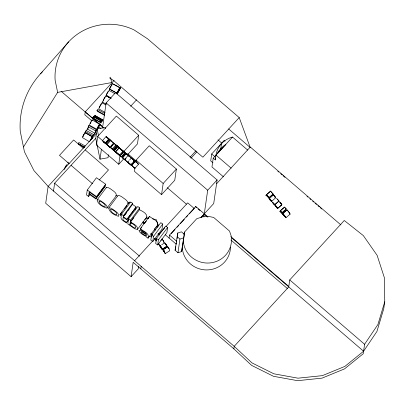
<?xml version="1.0" encoding="UTF-8"?>
<svg xmlns="http://www.w3.org/2000/svg" width="405" height="405" viewBox="0 0 405 405"><rect width="100%" height="100%" fill="white"/><g stroke="black" fill="none" stroke-linecap="round" stroke-linejoin="round"><path stroke-width="0.61" d="M286.031 217.667L282.867 213.415L286.983 209.82L289.504 212.802L290.147 214.073L286.031 217.667L282.285 214.017L282.867 213.415M53.49 191.17L54.634 183.207L95.757 138.378L97.124 128.901L105.168 127.443L105.421 128.668M114.114 80.392L85.227 111.881L84.807 114.782L91.505 120.538M88.599 196.43L88.943 194.056L95.858 198.916L95.945 198.334L89.024 193.474L89.227 192.086L96.446 197.159L105.649 184.827L105.73 184.245L96.451 177.729L87.247 190.056L86.538 194.982L88.599 196.43L90.072 194.456M127.256 155.019L137.452 143.907L138.697 135.26L116.372 116.073L97.681 136.444L96.436 145.086L118.761 164.278L123.859 158.719L127.641 162.289L128.851 160.912M102.662 126.962L106.125 102.921L115.546 92.654L217.11 179.957L213.713 203.538L200.88 217.52M108.474 154.745L108.044 157.707L100 159.165L101.366 149.688M96.446 197.159L96.527 196.577L105.73 184.245M118.761 164.278L120.007 155.636L103.857 141.75M130.091 202.708L129.21 202.09L120.007 214.417L119.936 214.933L121.257 215.865C119.652 219.505 124.107 221.241 126.365 222.912L128.572 219.956M126.365 222.912C126.385 221.292 123.333 221.206 122.933 219.449L123.216 217.237L126.821 219.768L126.892 219.252L123.287 216.721L132.491 204.393L132.643 203.33L130.688 201.958L121.485 214.285L121.333 215.349L120.007 214.417M123.287 216.721L123.444 215.662L132.643 203.33M129.21 202.09L128.4 203.588M134.981 167.619L134.445 171.35L161.549 194.653L174.757 180.255L176.372 169.057L149.263 145.76L136.06 160.157L135.791 162.02M128.552 218.816L127.808 223.965L134.627 228.714L137.381 229.483L146.899 216.948C146.99 213.243 142.297 211.238 139.447 209.704L139.71 207.866L137.751 206.489L128.552 218.816L130.506 220.193L130.243 222.031C133.093 223.565 137.786 225.575 137.695 229.281M129.863 224.669L130.167 222.553C132.283 223.727 135.827 224.998 135.715 227.843L134.809 228.005A3.372 0.78 36.7 0 1 133.118 227.165L129.863 224.669L131.336 222.699M132.491 204.393L136.095 206.925L136.019 207.441L126.821 219.768M96.425 133.761L48.134 186.401L45.704 203.269L131.098 276.671L133.169 262.298L233.842 348.832L251.596 365.376L273.486 376.301L297.645 380.68L322.01 378.138L344.513 368.899L363.229 353.737L364.591 344.27L377.931 324.486L384.75 301.766L384.477 278.043L377.126 255.342L363.331 235.594L344.26 220.482L289.732 279.921L288.73 286.897L234.201 346.336L233.842 348.832M140.257 228.724C140.854 231.093 145.258 231.493 146.443 234.024C144.823 233.913 141.735 230.45 139.123 230.339L138.94 230.602C140.171 233.503 143.466 235.067 146.154 236.414L146.099 236.809L148.048 238.175L157.251 225.848C159.236 220.76 152.326 218.918 149.46 216.397L140.257 228.724C143.122 231.245 150.032 233.093 148.048 238.175M138.616 266.409L138.262 268.859L131.098 276.671M140.808 268.864L141.168 266.368M149.46 216.397L148.63 218.011M151.581 234.991L150.837 240.14L152.796 241.512L162 229.184L162.744 224.041L160.785 222.664L151.581 234.991L153.541 236.368L152.796 241.512M161.549 194.653L163.164 183.455L176.372 169.057M157.753 227.195L158.097 224.8L156.3 219.642L152.629 218.892M156.457 238.418L155.712 243.562L157.672 244.939L166.875 232.607L167.619 227.463L165.66 226.086L156.457 238.418L158.416 239.79L157.672 244.939M169.093 238.034L169.518 235.082L195.762 206.469L207.998 216.989M175.097 250.26L177.815 232.981L181.44 231.832L184.31 234.303L181.592 251.581L177.967 252.73L175.097 250.26L175.846 246.64M176.383 242.914L176.205 244.159L165.27 234.753M176.56 241.674L176.742 240.433M177.01 238.57L177.188 237.33M177.365 236.085L177.815 232.981M177.967 252.73L179.936 239.071L177.061 236.601M181.592 251.581L184.31 234.303M184.204 234.282L184.528 232.04L196.754 218.71L202.647 216.827L208.929 216.488L213.658 217.439L229.493 231.047L231.017 235.401A24.133 23.298 8.2 0 1 209.274 262.997A24.133 23.298 8.2 0 1 183.273 238.601M195.762 206.469L195.696 206.93L196.643 207.745M225.053 141.173L224.147 140.393L211.709 153.951L210.711 160.876L212.979 162.825M203.867 216.761L207.694 190.223L217.11 179.957M215.976 155.176L213.227 158.178L211.962 166.951L223.444 176.823M213.227 158.178L215.257 159.924L215.956 155.09L232.505 137.047L247.708 150.113M221.484 143.709L220.786 148.544L221.5 149.156M384.75 301.766L383.743 308.742L376.923 331.462L363.589 351.241L344.873 366.403L322.37 375.643L298.004 378.184L273.846 373.805L251.956 362.88L234.201 346.336L48.134 186.401L33.939 170.576L24.432 151.779L20.25 131.296A82.64 79.785 8.2 0 1 42.338 71.857M102.131 103.169L102.05 102.799L101.478 103.402A3.083 0.299 -60.7 0 0 100.541 104.855L98.734 108.834L105.087 112.398M105.918 96.476L105.837 96.106L105.265 96.704A3.083 0.299 -60.7 0 0 104.333 98.157L102.526 102.141L106.231 104.217M109.127 90.831C108.368 90.194 106.51 94.36 106.115 95.408L110.879 98.081M67.402 164.511C66.602 163.924 65.018 167.812 64.344 168.936M215.257 159.924L215.698 157.839M92.669 120.057L92.198 120.326M82.959 136.323L83.152 135.832M99.433 107.244L99.392 107.669M87.505 129.073L88.862 125.504L96.279 129.661L94.765 133.847L92.841 135.731L85.425 131.574L87.505 129.073L94.922 133.23L96.279 129.661M87.931 128.674L88.862 125.504M64.096 169.579L64.192 169.295M112.6 83.911L112.701 83.445L112.322 83.784A3.286 0.319 -60.7 0 0 111.496 85.03L109.335 88.938L116.853 93.236L119.399 88.832L117.055 94.026L120.589 88.123L113.02 83.906M64.699 168.591L65.737 166.521M111.881 85.065L111.982 84.802M103.219 100.551L103.442 100.02M68.156 162.177L67.959 162.83L68.298 163.342M90.401 140.363L92.406 136.789L84.908 132.521L82.331 137.518L89.551 141.826M107.193 207.937C107.457 204.753 103.437 202.986 101.321 201.214A5.71 1.316 36.7 0 0 98.587 199.827L97.104 199.888C97.585 204.095 103.007 207.168 106.874 208.14L116.397 195.61C116.66 192.426 112.641 190.654 110.524 188.887A5.71 1.316 36.7 0 0 107.791 187.5L106.307 187.555L97.104 199.888M127.98 203.745C128.243 200.561 124.224 198.789 122.107 197.022A5.71 1.316 36.7 0 0 119.374 195.635L117.89 195.691L108.687 208.018C109.168 212.225 114.59 215.303 118.457 216.275L118.776 216.073C119.04 212.888 115.02 211.121 112.904 209.35A5.71 1.316 36.7 0 0 110.175 207.962L108.687 208.018M106.15 187.93L106.307 187.555M117.733 196.066L117.89 195.691M85.334 133.169L85.556 132.425L85.055 132.941M99.524 107.001L101.473 103.994M89.87 141.127L92.32 136.677M109.993 88.705L109.573 89.87L109.952 89.545M90.295 123.216L90.943 122.021M103.604 99.686L103.801 99.311M95.236 116.341L95.418 115.774L95.048 116.448M95.418 115.774L102.835 119.931L101.093 122.948L92.841 117.961L93.57 116.67L100.982 120.832L100.339 122.234L92.841 117.961M91.97 138.829L92.968 136.581L90.634 140.155M83.44 135.285L84.331 133.726M84.488 147.43L78.261 143.633L78.904 142.499L85.258 146.063M104.551 115.339L97.666 111.476L96.982 110.57L97.625 109.436L104.505 113.299M92.927 118.073L93.57 116.67M109.441 89.075L111.988 84.675M102.835 119.931L101.539 121.829L101.134 121.292L101.756 119.986L94.34 115.83L93.013 118.179L93.514 118.847L93.818 118.64M93.95 116.731L94.34 115.83M106.115 95.408L107.431 92.912M110.692 98.243L106.459 95.864L106.662 95.296M100.253 122.118L100.982 120.832M92.841 135.731L94.922 133.23M100.425 122.335L101.756 119.986M99.549 124.178L97.539 127.955L100.111 123.965L97.225 129.509L89.809 125.353L89.596 124.355L92.051 119.91L99.463 124.067L97.013 128.512L97.225 129.509M120.482 87.976L117.703 92.806L120.113 87.607L119.738 87.941A3.286 0.319 -60.7 0 0 118.913 89.191L116.853 93.236M104.034 98.891L105.113 97.306M90.361 123.383L90.836 122.558M82.984 136.409L83.936 134.764M91.373 139.634L92.305 137.74L91.049 139.644M91.474 121.11L92.051 119.91M23.455 147.005L57.626 92.38L55.12 80.119A54.857 52.964 8.2 0 1 134.131 29.97L147.531 38.779L239.213 117.582L250.224 147.491L228.643 128.937M106.459 95.864L106.707 95.464M107.649 92.548L108.322 91.657M65.944 166.182L66.557 165.316M89.024 193.474L90.133 191.995M95.945 198.334L105.143 186.001L105.062 186.583L95.858 198.916M120.3 214.442L122.143 211.977M124.35 209.015L126.927 205.563M124.32 215.759L126.527 212.797M128.37 210.332L129.104 209.344M126.892 219.252L136.095 206.925M126.446 222.355L128.653 219.394M130.506 220.193L139.71 207.866M130.243 222.031L139.447 209.704M130.906 221.57L133.847 217.622M140.535 228.865L141.639 227.382M144.585 223.439L146.423 220.973M153.541 236.368L162.744 224.041M158.416 239.79L167.619 227.463M103.958 142.094L102.46 140.651L106.095 136.5L109.122 139.072L105.502 143.213L103.143 141.223L104.525 142.514M105.502 143.213L105.3 142.96L108.92 138.819M105.452 143.173L109.072 139.031L106.763 137.082L108.145 138.373M105.983 143.486L110.165 147.567L107.209 144.777L107.912 145.673L107.3 145.157L105.983 143.486L109.603 139.345L113.785 143.431L113.172 142.914M106.596 144.003L110.216 139.862M107.072 144.605L110.692 140.464M110.049 147.071L113.673 142.93L116.625 145.719L115.921 144.823L112.301 148.964L113.005 149.86L110.049 147.071L113.861 150.68L112.301 148.964M111.37 146.19L112.98 144.347M110.661 147.587L114.286 143.446M112.914 149.48L116.534 145.339L115.921 144.823M113.425 149.911L117.045 145.77L117.46 146.119L117.187 145.775L113.567 149.916L113.84 150.26L113.425 149.911L116.518 152.918L114.585 150.944L115.709 151.89L119.333 147.754L117.187 145.775M113.557 150.078L114.362 149.156M115.167 148.24L116.777 146.397M115.709 151.89L114.18 150.432L117.799 146.291M114.453 150.776L118.073 146.635M115.577 151.723L119.202 147.587M118.695 154.507L116.756 152.827L119.414 155.166L123.166 150.923L125.266 152.766L121.647 156.907L119.546 155.064L120.493 156.269L121.105 156.781L120.432 155.93L121.277 156.593M120.158 155.581L123.778 151.44M120.3 155.758L123.92 151.622M121.647 156.907L121.48 156.694L124.993 152.462M121.951 157.089L123.51 158.811L121.951 157.089L125.57 152.953L131.266 158.147L129.656 159.99M122.563 157.606L126.183 153.47M122.669 157.742L126.289 153.601M124.649 159.423L128.269 155.282M125.261 159.185L126.066 158.264M130.223 164.212L128.284 162.537L130.942 164.87L132.551 163.033M133.356 162.111L134.561 160.729L131.316 157.904L131.969 158.669M131.068 164.769L134.693 160.633L137.315 162.871L138.5 164.243L134.88 168.384L131.068 164.769L134.88 168.384M131.686 165.286L135.305 161.149M131.787 165.422L135.407 161.281M40.642 73.649L68.658 41.852M130.658 106.252L136.596 99.782M123.829 151.465L138.697 135.26M99.341 179.901L108.484 169.938L85.182 149.911M190.026 157.282L195.959 150.812M190.952 158.274L196.886 151.804M239.213 117.582L202.859 157.211L113.891 80.737L109.512 77.856M225.843 144.423L217.176 153.844A23.328 22.523 8.2 0 1 225.798 144.443M155.626 227.494L158.097 224.8M134.435 260.916L152.584 241.132M158.497 234.687L164.835 227.777M166.106 226.39L187.692 202.854L194.38 208.605M216.629 183.723L250.29 147.03L340.924 224.937M171.143 233.695L174.955 229.539M177.071 227.235L178.762 225.388M180.458 223.54L184.265 219.388M186.381 217.08L187.652 215.698M189.348 213.85L194 208.772M201.67 217.055L204.226 214.265L207.466 217.05M102.941 101.883L102.526 102.141M272.833 194.304L268.712 197.898L266.758 195.666L266.48 195.959L265.898 195.291L270.596 191.094L273.147 194.162L271.112 191.833M270.596 191.094L265.898 195.291M268.712 197.898L266.991 195.428L269.031 197.756L273.218 194.091M269.031 197.756L266.475 194.689M270.019 199.878L269.467 199.088L271.061 200.693L269.755 199.721L268.895 198.44L271.117 200.632L269.462 198.435L271.679 201.25L271.385 201.558L270.14 200.156M271.385 201.558L275.8 197.655L273.577 194.84L275.238 197.038M274.463 205.021L272.722 202.616L274.848 204.621L272.15 201.963L274.463 205.021L278.964 201.027C278.316 200.404 276.919 198.075 276.281 198.602M278.964 201.027L277.223 199.194M277.764 208.393L276.681 206.641L274.929 205.143L277.516 208.509L275.486 205.791L277.764 208.393L281.88 204.798C281.865 203.892 279.217 200.92 279.156 201.963M281.683 204.798L281.384 204.652M279.87 211.253L280.488 211.83L280.949 211.354C278.969 208.955 283.637 214.285 281.531 212.017L281.07 212.498L281.571 213.197L279.87 211.253L283.986 207.659M285.647 208.423C287.752 210.691 283.085 205.36 285.064 207.76M285.687 209.603L281.571 213.197M286.983 209.82L282.285 214.017M85.425 131.574L86.199 130.82M269.386 198.511L273.577 194.84M274.732 204.672L278.853 201.077M277.516 208.509L281.718 204.834M280.387 210.716L284.563 207.061M282.088 212.66L286.264 209M102.46 140.651L104.176 141.978M146.585 217.156L146.899 216.948M144.722 219.454L147.263 217.804L147.881 218.66M156.087 241.086L155.743 239.355L156.76 238.697M160.785 240.327L162.309 239.335L163.701 241.162L164.258 243.111L163.792 242.468M158.704 243.663L159.676 246.083L160.694 245.42M161.711 244.762L163.747 243.44M163.453 251.333L162.643 248.959L167.224 245.987L169.184 248.802L169.73 250.73L165.154 253.697L164.248 251.409L163.195 250.042L163.453 251.333L164.47 250.67M162.354 249.202C159.681 243.243 158.821 245.805 162.445 249.855L160.446 246.544L162.354 249.202L166.931 246.23C166.809 245.314 164.794 241.942 164.612 243.132M165.154 253.697L164.724 252.006L163.109 249.601L167.685 246.635M163.144 249.794L167.726 246.827M116.397 195.61L115.582 195.833M179.936 239.071L183.561 237.922M57.626 92.38L111.633 82.579L110.54 77.203M148.751 217.976L148.321 218.006L148.179 218.563M290.147 214.073L289.762 213.941M148.903 236.348L151.961 236.971M279.658 202.135L280.321 202.652M165.007 243.258L165.351 243.552M113.547 84.199L120.589 88.123M109.335 88.938L116.903 93.145M109.142 90.452L114.964 93.722M106.019 95.286L111.314 98.253M106.404 95.676L110.636 98.05M106.363 95.742L110.6 98.116M102.136 102.824L105.842 104.905M96.982 110.57L104.394 114.726M95.494 115.87L102.905 120.032M94.411 115.921L101.822 120.077M93.656 116.787L101.068 120.943M88.168 126.73L95.585 130.886M86.093 130.395L93.509 134.551M84.994 132.632L92.406 136.789M78.261 143.633L84.615 147.192M78.742 144.266L84.037 147.238M134.875 209.567L135.533 209.947M102.349 127.575L103.24 128.162M87.247 190.056L96.527 196.577M121.485 214.285L123.444 215.662M116.544 145.729L116.868 146.023M108.889 139.249L109.188 139.482M123.125 151.283L122.563 150.827M134.389 160.78L134.652 160.993M122.442 150.665L123.191 151.252M133.964 160.37L134.718 160.962M132.283 158.659L133.842 160.076M119.774 148.417L118.204 146.802L119.333 147.754M125.596 160.213L124.861 159.646L125.575 160.547L122.801 157.91L123.849 158.684M111.658 141.289L110.828 140.636L111.537 141.532M136.374 162.101L135.543 161.453L136.252 162.349M124.897 152.452L124.051 151.789L124.725 152.644M121.156 149.278L120.376 148.691L123.034 151.024L121.389 149.42M119.809 148.503L118.462 147.329M108.626 139.097L109.026 139.426M134.085 160.532L132.921 159.54M132.04 158.608L134.561 160.729M106.723 137.361L106.935 137.629M128.582 155.895L129.195 156.411L128.481 155.505L129.686 156.487M130.653 157.631L131.266 158.147M138.5 164.243L136.586 162.284M113.567 149.916L114.18 150.432M127.641 162.289L125.783 160.375M122.204 150.528L120.513 148.903M115.789 145.127L113.673 142.93M277.825 171.214L278.777 172.034M280.69 173.679L282.123 174.909M283.075 175.73L284.988 177.37M306.96 196.258L307.911 197.078M309.825 198.718L310.777 199.538M312.69 201.184L313.642 202.004M315.075 203.234L316.507 204.469M317.94 205.7L319.373 206.93M320.33 207.75L321.762 208.985M217.976 139.857L221.808 143.147M231.159 168.156L215.956 155.09A23.328 22.523 8.2 0 1 232.505 137.047M211.709 153.951L214.888 156.684M106.125 102.921L207.694 190.223M289.732 279.921L364.591 344.27M230.84 236.621L288.795 286.436M85.227 111.881L99.109 123.814M100.065 124.634L103.417 127.514M61.13 91.262L103.533 127.712M198.065 208.965L199.964 210.595M231.255 237.492L363.589 351.241M230.896 239.988L287.413 288.568M98.678 126.704L101.068 128.76M136.06 160.157L163.164 183.455M127.59 153.581L136.202 160.982M167.295 187.712L186.432 204.16M97.681 136.444L102.905 140.935M83.329 148.321L73.609 139.963L59.484 155.358L69.204 163.716M169.518 235.082L176.626 241.193M71.057 165.306L92.456 183.703M54.634 183.207L139.548 256.198M121.399 149.835L121.783 150.169M108.074 138.383L106.08 136.515M104.566 142.317L106.378 144.256L103.103 141.502L105.705 143.709L104.455 142.525M111.871 141.466L112.63 142.226M104.941 142.641L105.3 142.96M108.672 138.834L109.785 139.862M108.813 139.031L109.309 139.517M278.407 201.098L278.66 201.346L278.362 201.204M120.442 148.959L120.725 149.227M274.625 196.81L275.056 197.225M273.74 195.397L273.01 194.845L273.203 195.281M156.295 240.438L156.583 240.737M158.056 233.553L159.013 234.753M167.771 247.07L168.607 248.083M156.573 240.519L155.743 239.355M129.792 156.588L130.101 156.938M118.326 147.187L117.045 145.77M158.193 233.493L159.327 235.037M274.671 196.536L275.177 197.098M280.498 202.839L281.399 204.125M122.32 150.366L119.88 148.362M287.499 210.559L287.945 211.066M280.356 202.93L281.05 203.725M280.361 203.062L281.88 204.798M128.42 162.749L131.271 165.321L127.702 162.096L130.942 164.87M116.893 153.039L119.748 155.616L116.169 152.336L119.414 155.166M288.304 211.481L289.565 213.263M155.702 229.954L155.216 229.483L155.257 229.807M128.036 155.196L126.426 153.773L127.129 154.669M134.693 160.633L135.64 161.833M125.57 152.953L126.517 154.153M123.166 150.923L124.112 152.128M116.534 145.339L117.48 146.539M109.603 139.345L110.59 140.601M144.215 223.737L143.228 221.717L144.433 223.504M151.364 233.427L152.245 234.718M151.971 235.199L150.938 233.655M165.488 243.724L166.435 245.379L164.977 243.354M151.313 233.174L152.412 234.778M166.293 245.344L166.931 246.23M162.643 248.959L163.109 249.601M143.876 223.474L143.461 222.897L143.633 223.757L143.142 223.079L142.914 221.925M143.608 222.056L144.393 223.206M151.769 235.108L151.242 234.343M158.517 243.177L159.676 246.083M152.032 234.753L151.202 233.482M152.017 234.946L151.019 233.422M168.728 248.275L169.012 248.852M163.372 240.843L162.466 239.8M161.975 238.707L162.309 239.335M154.887 238.251L155.439 240.18L154.715 238.302M163.443 240.98L163.595 241.466M97.124 128.901L98.496 135.629M95.757 138.378L100 159.165M154.568 228.385L154.912 230.116M230.491 247.146A24.133 23.298 8.2 0 1 206.388 269.933A24.133 23.298 8.2 0 1 182.265 246.706M183.845 234.379A24.133 23.298 8.2 0 1 184.528 232.04M99.448 125.13L97.742 128.223L99.448 125.13M146.377 234.875L146.23 235.902L144.782 235.224L142.135 233.462L140.97 231.984L142.14 232.171L146.377 234.875M285.444 216.857L284.928 216.741L282.938 214.615L283.384 214.149L285.444 216.857M160.431 246.225L161.858 248.351L160.431 246.225M99.266 201.199L98.972 201.68C99.605 204.226 102.536 206.272 105.027 206.616L105.209 205.37L104.657 204.5A3.24 0.749 36.7 0 0 103.078 203.026L101.635 202.019A3.265 0.754 36.7 0 0 99.954 201.194L99.266 201.199M110.849 209.334L110.555 209.815C111.188 212.357 114.119 214.407 116.61 214.751L116.792 213.506L116.24 212.63A3.24 0.749 36.7 0 0 114.661 211.162L113.223 210.154A3.265 0.754 36.7 0 0 111.537 209.329L110.849 209.334M275.673 205.775L277.278 207.719L275.673 205.775"/></g></svg>
